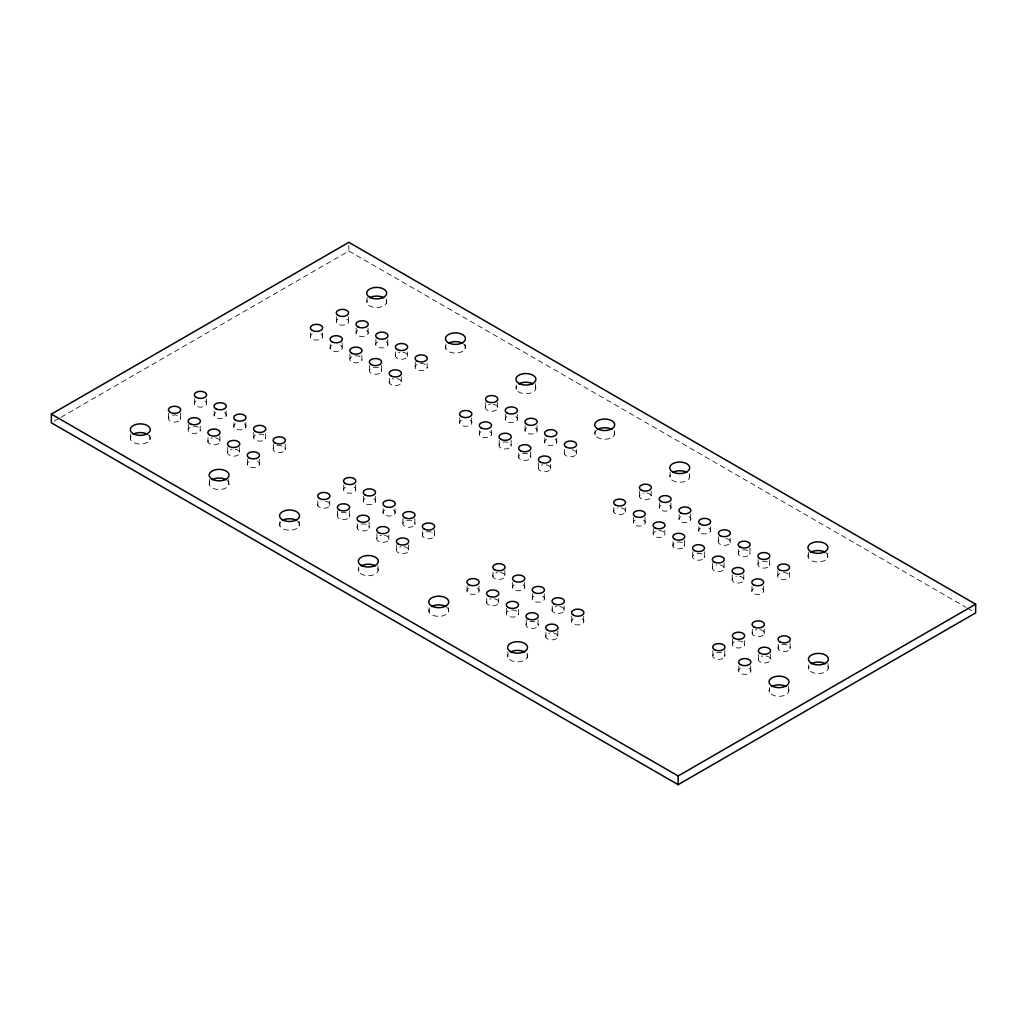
<?xml version="1.0" encoding="UTF-8"?>
<svg xmlns="http://www.w3.org/2000/svg" width="1027" height="1027" viewBox="0 0 1027 1027"><rect width="100%" height="100%" fill="white"/><g stroke="black" fill="none" stroke-linecap="round" stroke-linejoin="round"><path stroke-width="0.75" stroke-dasharray="5 3.75" d="M54.123 421.198L59.656 418.002M61.042 417.193L348.859 251.024L965.945 607.291M967.331 608.087L972.877 611.296M828.044 663.442L828.044 669.322M827.557 553.425L827.557 557.764M808.788 664.97L808.788 669.322M808.288 551.897L808.288 557.764M790.097 642.786L790.097 648.961A6.162 3.556 0 0 1 779.788 650.566A6.162 3.556 0 0 1 782.561 644.609A6.162 3.556 0 0 1 790.097 648.961M789.391 572.296L789.391 576.981A5.982 3.453 0 0 1 779.377 578.535A5.982 3.453 0 0 1 782.061 572.745A5.982 3.453 0 0 1 789.391 576.981M788.646 686.19L788.646 692.07M778.196 644.237L778.196 648.961M777.837 570.845L777.837 576.981M770.404 654.16L770.404 660.335M769.647 559.458L769.647 565.582A5.982 3.453 0 0 1 759.633 567.135A5.982 3.453 0 0 1 762.316 561.358A5.982 3.453 0 0 1 769.647 565.582M769.39 687.718L769.39 692.07M764.191 629.269L764.191 634.006M763.536 586.122L763.536 591.911M758.504 654.16L758.504 660.335M758.093 559.458L758.093 565.582M752.29 629.269L752.29 634.006M751.982 586.122L751.982 591.911M750.711 665.92L750.711 671.709M749.903 548.059L749.903 554.182A5.982 3.453 0 0 1 739.902 555.735A5.982 3.453 0 0 1 742.585 549.958A5.982 3.453 0 0 1 749.903 554.182M744.498 640.643L744.498 645.38A6.162 3.556 0 0 1 734.189 646.971A6.162 3.556 0 0 1 736.95 641.028A6.162 3.556 0 0 1 744.498 645.38M743.792 574.722L743.792 580.512M738.798 665.92L738.798 671.709M738.349 549.509L738.349 554.182M732.598 639.205L732.598 645.38M732.238 574.722L732.238 580.512M730.171 538.109L730.171 542.782M724.792 650.566L724.792 656.754A6.162 3.556 0 0 1 714.484 658.346A6.162 3.556 0 0 1 717.244 652.402A6.162 3.556 0 0 1 724.792 656.754M724.061 562.976L724.061 569.112M718.605 536.659L718.605 542.782M712.892 650.566L712.892 656.754M712.494 562.976L712.494 569.112M710.427 526.71L710.427 531.395M704.317 551.589L704.317 557.712A5.982 3.453 0 0 1 694.303 559.266A5.982 3.453 0 0 1 696.986 553.489A5.982 3.453 0 0 1 704.317 557.712M698.861 526.71L698.861 531.395M692.75 551.589L692.75 557.712M690.683 514.206L690.683 519.996M689.361 473.64L689.361 477.979M684.573 540.189L684.573 546.313A5.982 3.453 0 0 1 674.559 547.866A5.982 3.453 0 0 1 677.242 542.089A5.982 3.453 0 0 1 684.573 546.313M679.129 514.206L679.129 519.996M673.019 541.64L673.019 546.313M670.939 502.806L670.939 508.596M670.105 472.112L670.105 477.979M664.828 530.24L664.828 534.913A5.982 3.453 0 0 1 654.828 536.466A5.982 3.453 0 0 1 657.498 530.689A5.982 3.453 0 0 1 664.828 534.913M659.385 502.806L659.385 508.596M653.275 528.789L653.275 534.913M651.195 491.073L651.195 497.196M645.084 517.39L645.084 523.526M639.641 491.073L639.641 497.196M633.531 517.39L633.531 523.526M625.353 507.441L625.353 512.126M614.339 430.621L614.339 434.96M613.787 507.441L613.787 512.126M595.082 430.621L595.082 434.96M583.683 616.11L583.683 622.285M576.404 449.441L576.404 454.178M571.782 616.11L571.782 622.285M564.491 449.441L564.491 454.178M564.105 606.11L564.105 610.847M557.777 631.066L557.777 637.253M556.698 438.067L556.698 442.804M552.205 606.11L552.205 610.847M550.485 464.397L550.485 469.134M545.876 632.516L545.876 637.253M544.798 438.067L544.798 442.804M544.284 593.76L544.284 599.55M538.584 462.946L538.584 469.134M538.084 619.692L538.084 625.879A6.162 3.556 0 0 1 527.762 627.471A6.162 3.556 0 0 1 530.535 621.515A6.162 3.556 0 0 1 538.084 625.879M537.005 425.64L537.005 431.43M535.542 383.597L535.542 389.477M532.384 593.76L532.384 599.55M530.677 451.649L530.677 457.837A6.162 3.556 0 0 1 520.368 459.428A6.162 3.556 0 0 1 523.128 453.472A6.162 3.556 0 0 1 530.677 457.837M527.185 653.262L527.185 657.601M526.171 619.692L526.171 625.879M525.092 425.64L525.092 431.43M524.592 582.386L524.592 588.176M518.776 453.1L518.776 457.837M518.378 609.768L518.378 614.505A6.162 3.556 0 0 1 508.07 616.097A6.162 3.556 0 0 1 510.83 610.141A6.162 3.556 0 0 1 518.378 614.505M517.3 414.266L517.3 420.056M516.286 385.125L516.286 389.477M512.678 582.386L512.678 588.176M511.099 440.211L511.099 446.386A6.162 3.556 0 0 1 500.778 447.99A6.162 3.556 0 0 1 503.551 442.034A6.162 3.556 0 0 1 511.099 446.386M507.929 651.721L507.929 657.601M506.478 608.318L506.478 614.505M505.4 414.266L505.4 420.056M504.886 570.614L504.886 576.802M499.186 440.211L499.186 446.386M498.686 598.394L498.686 603.131M497.607 402.507L497.607 408.682M492.986 572.065L492.986 576.802M491.394 430.274L491.394 435.012M486.772 598.394L486.772 603.131M485.694 402.507L485.694 408.682M479.493 430.274L479.493 435.012M478.98 585.968L478.98 591.757M471.701 417.848L471.701 423.637M467.08 585.968L467.08 591.757M465.103 344.456L465.103 348.808M459.788 417.848L459.788 423.637M448.388 607.766L448.388 612.105M445.859 344.456L445.859 348.808M434.447 529.945L434.447 536.133A6.162 3.556 0 0 1 424.138 537.724A6.162 3.556 0 0 1 426.898 531.781A6.162 3.556 0 0 1 434.447 536.133M429.145 607.766L429.145 612.105M427.168 363.276L427.168 368.013A6.162 3.556 0 0 1 416.859 369.617A6.162 3.556 0 0 1 419.619 363.661A6.162 3.556 0 0 1 427.168 368.013M422.546 531.395L422.546 536.133M415.255 361.838L415.255 368.013M414.869 518.507L414.869 524.694A6.162 3.556 0 0 1 404.561 526.286A6.162 3.556 0 0 1 407.321 520.33A6.162 3.556 0 0 1 414.869 524.694M408.541 544.901L408.541 551.088M407.462 351.914L407.462 356.639M402.969 518.507L402.969 524.694M401.262 376.793L401.262 382.981M396.64 544.901L396.64 551.088M395.562 351.914L395.562 356.639M395.048 508.647L395.048 513.384M389.349 378.244L389.349 382.981M388.848 534.977L388.848 539.714M387.77 339.488L387.77 345.277M386.306 298.973L386.306 303.312M383.148 508.647L383.148 513.384M381.441 365.484L381.441 371.671A6.162 3.556 0 0 1 371.132 373.263A6.162 3.556 0 0 1 373.892 367.319A6.162 3.556 0 0 1 381.441 371.671M377.949 565.569L377.949 571.436M376.935 533.527L376.935 539.714M375.856 339.488L375.856 345.277M375.356 496.221L375.356 502.01M369.54 365.484L369.54 371.671M369.142 522.165L369.142 528.34A6.162 3.556 0 0 1 358.834 529.932A6.162 3.556 0 0 1 361.594 523.988A6.162 3.556 0 0 1 369.142 528.34M368.064 328.114L368.064 333.903M367.063 297.432L367.063 303.312M363.442 496.221L363.442 502.01M361.863 355.496L361.863 360.233A6.162 3.556 0 0 1 351.555 361.825A6.162 3.556 0 0 1 354.315 355.868A6.162 3.556 0 0 1 361.863 360.233M358.705 567.097L358.705 571.436M357.242 523.603L357.242 528.34M356.164 328.114L356.164 333.903M355.65 484.847L355.65 490.636M349.95 354.045L349.95 360.233M349.45 510.791L349.45 516.966A6.162 3.556 0 0 1 339.141 518.571A6.162 3.556 0 0 1 341.901 512.614A6.162 3.556 0 0 1 349.45 516.966M348.859 245.235L348.859 251.024M348.371 316.74L348.371 322.529M343.75 484.847L343.75 490.636M342.158 342.671L342.158 348.859M337.536 510.791L337.536 516.966M336.458 316.74L336.458 322.529M330.258 344.122L330.258 348.859M329.744 500.855L329.744 505.592M322.465 332.748L322.465 337.485M317.844 500.855L317.844 505.592M310.552 332.748L310.552 337.485M299.152 521.6L299.152 525.952M285.211 443.792L285.211 449.967A6.162 3.556 0 0 1 274.902 451.572A6.162 3.556 0 0 1 277.662 445.615A6.162 3.556 0 0 1 285.211 449.967M279.909 521.6L279.909 525.952M273.31 443.792L273.31 449.967M265.634 433.792L265.634 438.529A6.162 3.556 0 0 1 255.325 440.121A6.162 3.556 0 0 1 258.085 434.177A6.162 3.556 0 0 1 265.634 438.529M259.305 459.146L259.305 464.936M253.733 432.341L253.733 438.529M247.404 459.146L247.404 464.936M245.812 422.495L245.812 427.219M239.612 447.374L239.612 453.562M233.912 422.495L233.912 427.219M228.713 479.404L228.713 485.283M227.699 447.374L227.699 453.562M226.12 411.121L226.12 415.858M219.906 436L219.906 442.188M214.219 411.121L214.219 415.858M209.469 479.404L209.469 485.283M208.006 437.451L208.006 442.188M206.414 398.694L206.414 404.484M200.214 426.077L200.214 430.814A6.162 3.556 0 0 1 189.905 432.406A6.162 3.556 0 0 1 192.665 426.449A6.162 3.556 0 0 1 200.214 430.814M194.514 398.694L194.514 404.484M188.3 424.626L188.3 430.814M180.508 413.252L180.508 419.44A6.162 3.556 0 0 1 170.2 421.031A6.162 3.556 0 0 1 172.96 415.075A6.162 3.556 0 0 1 180.508 419.44M168.608 413.252L168.608 419.44M149.916 435.448L149.916 439.787M130.673 433.92L130.673 439.787M386.306 300.333A9.962 5.751 0 0 1 376.678 307.574A9.962 5.751 0 0 1 367.063 300.333M582.091 618.857A6.162 3.556 0 0 1 582.091 623.89A6.162 3.556 0 0 1 573.374 623.89A6.162 3.556 0 0 1 573.374 618.857M739.568 576.275A5.982 3.453 0 0 1 742.919 581.59A5.982 3.453 0 0 1 733.111 581.59A5.982 3.453 0 0 1 736.475 576.275M749.107 668.282A6.162 3.556 0 0 1 749.107 673.314A6.162 3.556 0 0 1 740.39 673.314A6.162 3.556 0 0 1 740.39 668.282M828.044 666.343A9.962 5.751 0 0 1 818.416 673.584A9.962 5.751 0 0 1 808.788 666.343M788.646 689.091A9.962 5.751 0 0 1 779.018 696.332A9.962 5.751 0 0 1 769.39 689.091M527.185 654.623A9.962 5.751 0 0 1 517.557 661.863A9.962 5.751 0 0 1 507.929 654.623M446.912 607.316A9.962 5.751 0 0 1 440.506 616.277A9.962 5.751 0 0 1 429.145 609.127M227.237 480.482A9.962 5.751 0 0 1 225.722 488.082A9.962 5.751 0 0 1 212.461 488.082A9.962 5.751 0 0 1 210.933 480.482M148.44 434.986A9.962 5.751 0 0 1 146.925 442.598A9.962 5.751 0 0 1 133.664 442.598A9.962 5.751 0 0 1 132.136 434.986M377.949 568.457A9.962 5.751 0 0 1 368.321 575.711A9.962 5.751 0 0 1 358.705 568.457M297.676 521.151A9.962 5.751 0 0 1 296.161 528.751A9.962 5.751 0 0 1 282.9 528.751A9.962 5.751 0 0 1 281.372 521.151M614.339 431.982A9.962 5.751 0 0 1 602.977 439.132A9.962 5.751 0 0 1 596.559 430.172M535.542 386.499A9.962 5.751 0 0 1 525.914 393.739A9.962 5.751 0 0 1 516.286 386.499M463.626 344.006A9.962 5.751 0 0 1 457.22 352.98A9.962 5.751 0 0 1 445.859 345.829M689.361 475A9.975 5.751 0 0 1 679.733 482.254A9.975 5.751 0 0 1 670.105 475M826.08 552.962A9.975 5.751 0 0 1 824.553 560.575A9.975 5.751 0 0 1 811.291 560.575A9.975 5.751 0 0 1 809.764 552.962M766.052 655.983A6.162 3.556 0 0 1 769.505 661.465A6.162 3.556 0 0 1 759.402 661.465A6.162 3.556 0 0 1 762.856 655.983M759.839 629.654A6.162 3.556 0 0 1 763.292 635.122A6.162 3.556 0 0 1 753.202 635.122A6.162 3.556 0 0 1 756.642 629.654M477.388 588.317A6.162 3.556 0 0 1 477.388 593.349A6.162 3.556 0 0 1 468.671 593.349A6.162 3.556 0 0 1 468.671 588.317M494.321 598.767A6.162 3.556 0 0 1 497.774 604.248A6.162 3.556 0 0 1 487.684 604.248A6.162 3.556 0 0 1 491.137 598.767M553.425 632.889A6.162 3.556 0 0 1 556.878 638.37A6.162 3.556 0 0 1 546.775 638.37A6.162 3.556 0 0 1 550.228 632.889M559.741 606.495A6.162 3.556 0 0 1 563.194 611.976A6.162 3.556 0 0 1 553.104 611.976A6.162 3.556 0 0 1 556.557 606.495M542.692 596.109A6.162 3.556 0 0 1 542.692 601.142A6.162 3.556 0 0 1 533.976 601.142A6.162 3.556 0 0 1 533.976 596.109M522.987 584.735A6.162 3.556 0 0 1 522.987 589.768A6.162 3.556 0 0 1 514.283 589.768A6.162 3.556 0 0 1 514.283 584.735M500.534 572.437A6.162 3.556 0 0 1 503.987 577.919A6.162 3.556 0 0 1 493.884 577.919A6.162 3.556 0 0 1 497.338 572.437M215.554 437.823A6.162 3.556 0 0 1 219.008 443.305A6.162 3.556 0 0 1 208.905 443.305A6.162 3.556 0 0 1 212.358 437.823M235.247 449.197A6.162 3.556 0 0 1 238.7 454.679A6.162 3.556 0 0 1 228.61 454.679A6.162 3.556 0 0 1 232.063 449.197M257.713 461.495A6.162 3.556 0 0 1 257.713 466.528A6.162 3.556 0 0 1 248.996 466.528A6.162 3.556 0 0 1 248.996 461.495M244.221 423.792A6.162 3.556 0 0 1 244.221 428.824A6.162 3.556 0 0 1 235.504 428.824A6.162 3.556 0 0 1 235.504 423.792M224.528 412.418A6.162 3.556 0 0 1 224.528 417.45A6.162 3.556 0 0 1 215.811 417.45A6.162 3.556 0 0 1 215.811 412.418M204.822 401.043A6.162 3.556 0 0 1 204.822 406.076A6.162 3.556 0 0 1 196.106 406.076A6.162 3.556 0 0 1 196.106 401.043M325.392 501.24A6.162 3.556 0 0 1 329.385 506.183A6.162 3.556 0 0 1 320.257 507.595A6.162 3.556 0 0 1 319.436 502.164M384.483 535.362A6.162 3.556 0 0 1 387.936 540.831A6.162 3.556 0 0 1 377.846 540.831A6.162 3.556 0 0 1 381.299 535.362M404.189 546.736A6.162 3.556 0 0 1 407.642 552.205A6.162 3.556 0 0 1 397.539 552.205A6.162 3.556 0 0 1 400.992 546.736M393.457 509.944A6.162 3.556 0 0 1 393.457 514.976A6.162 3.556 0 0 1 384.74 514.976A6.162 3.556 0 0 1 384.74 509.944M373.764 498.57A6.162 3.556 0 0 1 373.764 503.602A6.162 3.556 0 0 1 365.047 503.602A6.162 3.556 0 0 1 365.047 498.57M354.058 487.209A6.162 3.556 0 0 1 354.058 492.228A6.162 3.556 0 0 1 345.342 492.228A6.162 3.556 0 0 1 345.342 487.209M493.242 404.33A6.162 3.556 0 0 1 496.696 409.812A6.162 3.556 0 0 1 486.605 409.812A6.162 3.556 0 0 1 490.059 404.33M515.708 416.628A6.162 3.556 0 0 1 515.708 421.648A6.162 3.556 0 0 1 506.991 421.648A6.162 3.556 0 0 1 506.991 416.628M535.401 427.989A6.162 3.556 0 0 1 535.401 433.022A6.162 3.556 0 0 1 526.697 433.022A6.162 3.556 0 0 1 526.697 427.989M555.106 439.363A6.162 3.556 0 0 1 555.106 444.396A6.162 3.556 0 0 1 546.39 444.396A6.162 3.556 0 0 1 546.39 439.363M572.039 449.826A6.162 3.556 0 0 1 576.031 454.756A6.162 3.556 0 0 1 566.917 456.168A6.162 3.556 0 0 1 566.095 450.737M546.133 464.782A6.162 3.556 0 0 1 549.586 470.25A6.162 3.556 0 0 1 539.496 470.25A6.162 3.556 0 0 1 542.949 464.782M489.802 431.584A6.162 3.556 0 0 1 489.802 436.616A6.162 3.556 0 0 1 481.085 436.616A6.162 3.556 0 0 1 481.085 431.584M470.096 420.21A6.162 3.556 0 0 1 470.096 425.242A6.162 3.556 0 0 1 461.38 425.242A6.162 3.556 0 0 1 461.38 420.21M346.779 319.089A6.162 3.556 0 0 1 346.779 324.121A6.162 3.556 0 0 1 338.063 324.121A6.162 3.556 0 0 1 338.063 319.089M366.472 330.463A6.162 3.556 0 0 1 366.472 335.495A6.162 3.556 0 0 1 357.755 335.495A6.162 3.556 0 0 1 357.755 330.463M386.178 341.837A6.162 3.556 0 0 1 386.178 346.869A6.162 3.556 0 0 1 377.461 346.869A6.162 3.556 0 0 1 377.461 341.837M403.11 352.287A6.162 3.556 0 0 1 406.564 357.768A6.162 3.556 0 0 1 396.461 357.768A6.162 3.556 0 0 1 399.914 352.287M396.897 378.616A6.162 3.556 0 0 1 400.35 384.098A6.162 3.556 0 0 1 390.26 384.098A6.162 3.556 0 0 1 393.713 378.616M340.566 345.419A6.162 3.556 0 0 1 340.566 350.451A6.162 3.556 0 0 1 331.849 350.451A6.162 3.556 0 0 1 331.849 345.419M320.86 334.045A6.162 3.556 0 0 1 320.86 339.077A6.162 3.556 0 0 1 312.157 339.077A6.162 3.556 0 0 1 312.157 334.045M725.935 538.559A5.982 3.453 0 0 1 729.812 543.36A5.982 3.453 0 0 1 720.954 544.721A5.982 3.453 0 0 1 720.158 539.457M708.874 528.058A5.982 3.453 0 0 1 708.874 532.936A5.982 3.453 0 0 1 700.414 532.936A5.982 3.453 0 0 1 700.414 528.058M689.13 516.658A5.982 3.453 0 0 1 689.13 521.536A5.982 3.453 0 0 1 680.67 521.536A5.982 3.453 0 0 1 680.67 516.658M669.399 505.258A5.982 3.453 0 0 1 669.399 510.149A5.982 3.453 0 0 1 660.939 510.149A5.982 3.453 0 0 1 660.939 505.258M646.971 492.973A5.982 3.453 0 0 1 650.322 498.288A5.982 3.453 0 0 1 640.527 498.288A5.982 3.453 0 0 1 643.878 492.973M761.995 588.574A5.982 3.453 0 0 1 761.995 593.452A5.982 3.453 0 0 1 753.523 593.452A5.982 3.453 0 0 1 753.523 588.574M719.824 564.876A5.982 3.453 0 0 1 723.175 570.203A5.982 3.453 0 0 1 713.38 570.203A5.982 3.453 0 0 1 716.73 564.876M643.544 520.188A5.982 3.453 0 0 1 643.544 525.067A5.982 3.453 0 0 1 635.084 525.067A5.982 3.453 0 0 1 635.084 520.188M621.117 507.89A5.982 3.453 0 0 1 624.467 513.205A5.982 3.453 0 0 1 614.672 513.205A5.982 3.453 0 0 1 618.023 507.89"/><path stroke-width="1.5" d="M51.35 414.112L348.859 242.333L975.65 604.21L975.65 612.888L678.141 784.667L51.35 422.79L51.35 414.112L678.141 775.976L975.65 604.21M678.141 775.976L678.141 784.667M811.369 663.763A9.962 5.751 0 0 1 825.464 663.763M771.97 686.511A9.962 5.751 0 0 1 786.066 686.511M510.509 652.042A9.962 5.751 0 0 1 524.604 652.042M431.712 606.546A9.962 5.751 0 0 1 445.808 606.546M212.05 479.725A9.962 5.751 0 0 1 226.133 479.725M133.253 434.228A9.962 5.751 0 0 1 147.336 434.228M361.273 565.89A9.962 5.751 0 0 1 375.368 565.89M282.489 520.394A9.962 5.751 0 0 1 296.572 520.394M597.663 429.402A9.962 5.751 0 0 1 611.758 429.402M518.866 383.918A9.962 5.751 0 0 1 532.962 383.918M448.427 343.249A9.962 5.751 0 0 1 462.522 343.249M369.63 297.753A9.962 5.751 0 0 1 383.726 297.753M672.685 472.42A9.975 5.751 0 0 1 686.781 472.42M810.868 552.205A9.975 5.751 0 0 1 824.976 552.205M369.63 297.201A9.962 5.751 0 0 0 386.306 294.621A9.962 5.751 0 0 0 374.098 287.586A9.962 5.751 0 0 0 369.63 297.201M189.905 423.727A6.162 3.556 0 0 0 200.214 422.123A6.162 3.556 0 0 0 192.665 417.771A6.162 3.556 0 0 0 189.905 423.727M573.374 615.199A6.162 3.556 0 0 0 583.683 613.607A6.162 3.556 0 0 0 576.134 609.255A6.162 3.556 0 0 0 573.374 615.199M733.792 573.374A5.982 3.453 0 0 0 743.792 571.821A5.982 3.453 0 0 0 736.475 567.597A5.982 3.453 0 0 0 733.792 573.374M740.39 664.623A6.162 3.556 0 0 0 750.711 663.031A6.162 3.556 0 0 0 743.163 658.666A6.162 3.556 0 0 0 740.39 664.623M811.369 663.211A9.962 5.751 0 0 0 828.044 660.631A9.962 5.751 0 0 0 815.836 653.583A9.962 5.751 0 0 0 811.369 663.211M771.97 685.959A9.962 5.751 0 0 0 788.646 683.379A9.962 5.751 0 0 0 776.438 676.331A9.962 5.751 0 0 0 771.97 685.959M510.509 651.49A9.962 5.751 0 0 0 527.185 648.91A9.962 5.751 0 0 0 514.976 641.875A9.962 5.751 0 0 0 510.509 651.49M431.712 606.007A9.962 5.751 0 0 0 448.388 603.427A9.962 5.751 0 0 0 436.18 596.379A9.962 5.751 0 0 0 431.712 606.007M212.05 479.173A9.962 5.751 0 0 0 228.713 476.592A9.962 5.751 0 0 0 216.517 469.557A9.962 5.751 0 0 0 212.05 479.173M133.253 433.689A9.962 5.751 0 0 0 149.916 431.109A9.962 5.751 0 0 0 137.721 424.061A9.962 5.751 0 0 0 133.253 433.689M361.273 565.338A9.962 5.751 0 0 0 377.949 562.757A9.962 5.751 0 0 0 365.74 555.71A9.962 5.751 0 0 0 361.273 565.338M282.489 519.842A9.962 5.751 0 0 0 299.152 517.261A9.962 5.751 0 0 0 286.944 510.214A9.962 5.751 0 0 0 282.489 519.842M597.663 428.862A9.962 5.751 0 0 0 614.339 426.282A9.962 5.751 0 0 0 602.13 419.234A9.962 5.751 0 0 0 597.663 428.862M518.866 383.366A9.962 5.751 0 0 0 535.542 380.786A9.962 5.751 0 0 0 523.334 373.738A9.962 5.751 0 0 0 518.866 383.366M448.427 342.697A9.962 5.751 0 0 0 465.103 340.117A9.962 5.751 0 0 0 452.894 333.069A9.962 5.751 0 0 0 448.427 342.697M672.685 471.881A9.975 5.751 0 0 0 689.361 469.3A9.975 5.751 0 0 0 677.152 462.253A9.975 5.751 0 0 0 672.685 471.881M810.868 551.666A9.975 5.751 0 0 0 827.557 549.086A9.975 5.751 0 0 0 815.348 542.038A9.975 5.751 0 0 0 810.868 551.666M779.788 641.875A6.162 3.556 0 0 0 790.097 640.283A6.162 3.556 0 0 0 782.561 635.931A6.162 3.556 0 0 0 779.788 641.875M760.096 653.249A6.162 3.556 0 0 0 770.404 651.657A6.162 3.556 0 0 0 762.856 647.305A6.162 3.556 0 0 0 760.096 653.249M714.484 649.667A6.162 3.556 0 0 0 724.792 648.076A6.162 3.556 0 0 0 717.244 643.711A6.162 3.556 0 0 0 714.484 649.667M734.189 638.293A6.162 3.556 0 0 0 744.498 636.701A6.162 3.556 0 0 0 736.95 632.337A6.162 3.556 0 0 0 734.189 638.293M753.882 626.919A6.162 3.556 0 0 0 764.191 625.327A6.162 3.556 0 0 0 756.642 620.963A6.162 3.556 0 0 0 753.882 626.919M468.671 584.671A6.162 3.556 0 0 0 478.98 583.079A6.162 3.556 0 0 0 471.432 578.715A6.162 3.556 0 0 0 468.671 584.671M488.364 596.045A6.162 3.556 0 0 0 498.686 594.44A6.162 3.556 0 0 0 491.137 590.089A6.162 3.556 0 0 0 488.364 596.045M508.07 607.419A6.162 3.556 0 0 0 518.378 605.814A6.162 3.556 0 0 0 510.83 601.463A6.162 3.556 0 0 0 508.07 607.419M527.762 618.793A6.162 3.556 0 0 0 538.084 617.188A6.162 3.556 0 0 0 530.535 612.837A6.162 3.556 0 0 0 527.762 618.793M547.468 630.154A6.162 3.556 0 0 0 557.777 628.563A6.162 3.556 0 0 0 550.228 624.211A6.162 3.556 0 0 0 547.468 630.154M553.797 603.76A6.162 3.556 0 0 0 564.105 602.169A6.162 3.556 0 0 0 556.557 597.804A6.162 3.556 0 0 0 553.797 603.76M533.976 592.451A6.162 3.556 0 0 0 544.284 590.859A6.162 3.556 0 0 0 536.736 586.507A6.162 3.556 0 0 0 533.976 592.451M514.283 581.077A6.162 3.556 0 0 0 524.592 579.485A6.162 3.556 0 0 0 517.043 575.133A6.162 3.556 0 0 0 514.283 581.077M494.578 569.715A6.162 3.556 0 0 0 504.886 568.111A6.162 3.556 0 0 0 497.338 563.759A6.162 3.556 0 0 0 494.578 569.715M170.2 412.353A6.162 3.556 0 0 0 180.508 410.749A6.162 3.556 0 0 0 172.96 406.397A6.162 3.556 0 0 0 170.2 412.353M209.598 435.089A6.162 3.556 0 0 0 219.906 433.497A6.162 3.556 0 0 0 212.358 429.145A6.162 3.556 0 0 0 209.598 435.089M229.303 446.463A6.162 3.556 0 0 0 239.612 444.871A6.162 3.556 0 0 0 232.063 440.519A6.162 3.556 0 0 0 229.303 446.463M248.996 457.837A6.162 3.556 0 0 0 259.305 456.245A6.162 3.556 0 0 0 251.756 451.893A6.162 3.556 0 0 0 248.996 457.837M274.902 442.881A6.162 3.556 0 0 0 285.211 441.289A6.162 3.556 0 0 0 277.662 436.924A6.162 3.556 0 0 0 274.902 442.881M255.325 431.443A6.162 3.556 0 0 0 265.634 429.851A6.162 3.556 0 0 0 258.085 425.486A6.162 3.556 0 0 0 255.325 431.443M235.504 420.133A6.162 3.556 0 0 0 245.812 418.541A6.162 3.556 0 0 0 238.264 414.189A6.162 3.556 0 0 0 235.504 420.133M215.811 408.759A6.162 3.556 0 0 0 226.12 407.167A6.162 3.556 0 0 0 218.571 402.815A6.162 3.556 0 0 0 215.811 408.759M196.106 397.385A6.162 3.556 0 0 0 206.414 395.793A6.162 3.556 0 0 0 198.879 391.441A6.162 3.556 0 0 0 196.106 397.385M319.436 498.506A6.162 3.556 0 0 0 329.744 496.914A6.162 3.556 0 0 0 322.196 492.562A6.162 3.556 0 0 0 319.436 498.506M339.141 509.88A6.162 3.556 0 0 0 349.45 508.288A6.162 3.556 0 0 0 341.901 503.923A6.162 3.556 0 0 0 339.141 509.88M358.834 521.254A6.162 3.556 0 0 0 369.142 519.662A6.162 3.556 0 0 0 361.594 515.297A6.162 3.556 0 0 0 358.834 521.254M378.539 532.628A6.162 3.556 0 0 0 388.848 531.036A6.162 3.556 0 0 0 381.299 526.671A6.162 3.556 0 0 0 378.539 532.628M398.232 544.002A6.162 3.556 0 0 0 408.541 542.41A6.162 3.556 0 0 0 400.992 538.045A6.162 3.556 0 0 0 398.232 544.002M424.138 529.046A6.162 3.556 0 0 0 434.447 527.442A6.162 3.556 0 0 0 426.898 523.09A6.162 3.556 0 0 0 424.138 529.046M404.561 517.595A6.162 3.556 0 0 0 414.869 516.003A6.162 3.556 0 0 0 407.321 511.651A6.162 3.556 0 0 0 404.561 517.595M384.74 506.298A6.162 3.556 0 0 0 395.048 504.706A6.162 3.556 0 0 0 387.5 500.342A6.162 3.556 0 0 0 384.74 506.298M365.047 494.924A6.162 3.556 0 0 0 375.356 493.332A6.162 3.556 0 0 0 367.807 488.968A6.162 3.556 0 0 0 365.047 494.924M345.342 483.55A6.162 3.556 0 0 0 355.65 481.958A6.162 3.556 0 0 0 348.102 477.594A6.162 3.556 0 0 0 345.342 483.55M487.299 401.596A6.162 3.556 0 0 0 497.607 400.004A6.162 3.556 0 0 0 490.059 395.639A6.162 3.556 0 0 0 487.299 401.596M506.991 412.97A6.162 3.556 0 0 0 517.3 411.378A6.162 3.556 0 0 0 509.751 407.013A6.162 3.556 0 0 0 506.991 412.97M526.697 424.344A6.162 3.556 0 0 0 537.005 422.752A6.162 3.556 0 0 0 529.457 418.387A6.162 3.556 0 0 0 526.697 424.344M546.39 435.718A6.162 3.556 0 0 0 556.698 434.126A6.162 3.556 0 0 0 549.15 429.761A6.162 3.556 0 0 0 546.39 435.718M566.095 447.092A6.162 3.556 0 0 0 576.404 445.5A6.162 3.556 0 0 0 568.855 441.135A6.162 3.556 0 0 0 566.095 447.092M540.176 462.047A6.162 3.556 0 0 0 550.485 460.455A6.162 3.556 0 0 0 542.949 456.091A6.162 3.556 0 0 0 540.176 462.047M520.368 450.737A6.162 3.556 0 0 0 530.677 449.146A6.162 3.556 0 0 0 523.128 444.794A6.162 3.556 0 0 0 520.368 450.737M500.778 439.299A6.162 3.556 0 0 0 511.099 437.707A6.162 3.556 0 0 0 503.551 433.343A6.162 3.556 0 0 0 500.778 439.299M481.085 427.925A6.162 3.556 0 0 0 491.394 426.333A6.162 3.556 0 0 0 483.845 421.981A6.162 3.556 0 0 0 481.085 427.925M461.38 416.551A6.162 3.556 0 0 0 471.701 414.959A6.162 3.556 0 0 0 464.153 410.607A6.162 3.556 0 0 0 461.38 416.551M338.063 315.43A6.162 3.556 0 0 0 348.371 313.838A6.162 3.556 0 0 0 340.823 309.486A6.162 3.556 0 0 0 338.063 315.43M357.755 326.804A6.162 3.556 0 0 0 368.064 325.212A6.162 3.556 0 0 0 360.516 320.86A6.162 3.556 0 0 0 357.755 326.804M377.461 338.178A6.162 3.556 0 0 0 387.77 336.586A6.162 3.556 0 0 0 380.221 332.235A6.162 3.556 0 0 0 377.461 338.178M397.154 349.552A6.162 3.556 0 0 0 407.462 347.96A6.162 3.556 0 0 0 399.914 343.609A6.162 3.556 0 0 0 397.154 349.552M416.859 360.926A6.162 3.556 0 0 0 427.168 359.334A6.162 3.556 0 0 0 419.619 354.983A6.162 3.556 0 0 0 416.859 360.926M390.953 375.882A6.162 3.556 0 0 0 401.262 374.29A6.162 3.556 0 0 0 393.713 369.938A6.162 3.556 0 0 0 390.953 375.882M371.132 364.585A6.162 3.556 0 0 0 381.441 362.98A6.162 3.556 0 0 0 373.892 358.628A6.162 3.556 0 0 0 371.132 364.585M351.555 353.147A6.162 3.556 0 0 0 361.863 351.542A6.162 3.556 0 0 0 354.315 347.19A6.162 3.556 0 0 0 351.555 353.147M331.849 341.773A6.162 3.556 0 0 0 342.158 340.168A6.162 3.556 0 0 0 334.609 335.816A6.162 3.556 0 0 0 331.849 341.773M312.157 330.399A6.162 3.556 0 0 0 322.465 328.794A6.162 3.556 0 0 0 314.917 324.442A6.162 3.556 0 0 0 312.157 330.399M779.377 569.844A5.982 3.453 0 0 0 789.391 568.303A5.982 3.453 0 0 0 782.061 564.067A5.982 3.453 0 0 0 779.377 569.844M759.633 558.444A5.982 3.453 0 0 0 769.647 556.904A5.982 3.453 0 0 0 762.316 552.667A5.982 3.453 0 0 0 759.633 558.444M739.902 547.044A5.982 3.453 0 0 0 749.903 545.504A5.982 3.453 0 0 0 742.585 541.268A5.982 3.453 0 0 0 739.902 547.044M720.158 535.658A5.982 3.453 0 0 0 730.171 534.104A5.982 3.453 0 0 0 722.841 529.881A5.982 3.453 0 0 0 720.158 535.658M700.414 524.258A5.982 3.453 0 0 0 710.427 522.704A5.982 3.453 0 0 0 703.097 518.481A5.982 3.453 0 0 0 700.414 524.258M680.67 512.858A5.982 3.453 0 0 0 690.683 511.305A5.982 3.453 0 0 0 683.353 507.081A5.982 3.453 0 0 0 680.67 512.858M660.939 501.458A5.982 3.453 0 0 0 670.939 499.918A5.982 3.453 0 0 0 663.609 495.682A5.982 3.453 0 0 0 660.939 501.458M641.195 490.059A5.982 3.453 0 0 0 651.195 488.518A5.982 3.453 0 0 0 643.878 484.282A5.982 3.453 0 0 0 641.195 490.059M753.523 584.774A5.982 3.453 0 0 0 763.536 583.22A5.982 3.453 0 0 0 756.206 578.997A5.982 3.453 0 0 0 753.523 584.774M714.047 561.974A5.982 3.453 0 0 0 724.061 560.421A5.982 3.453 0 0 0 716.73 556.198A5.982 3.453 0 0 0 714.047 561.974M694.303 550.575A5.982 3.453 0 0 0 704.317 549.034A5.982 3.453 0 0 0 696.986 544.798A5.982 3.453 0 0 0 694.303 550.575M674.559 539.175A5.982 3.453 0 0 0 684.573 537.635A5.982 3.453 0 0 0 677.242 533.398A5.982 3.453 0 0 0 674.559 539.175M654.828 527.788A5.982 3.453 0 0 0 664.828 526.235A5.982 3.453 0 0 0 657.498 521.998A5.982 3.453 0 0 0 654.828 527.788M635.084 516.388A5.982 3.453 0 0 0 645.084 514.835A5.982 3.453 0 0 0 637.767 510.612A5.982 3.453 0 0 0 635.084 516.388M615.34 504.989A5.982 3.453 0 0 0 625.353 503.435A5.982 3.453 0 0 0 618.023 499.212A5.982 3.453 0 0 0 615.34 504.989"/></g></svg>
